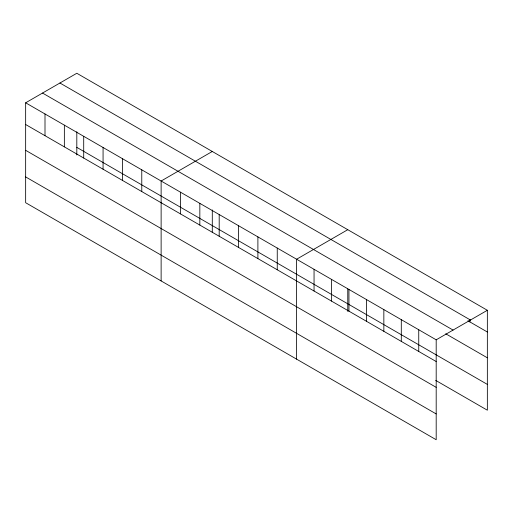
<?xml version="1.0" encoding="UTF-8"?>
<svg xmlns="http://www.w3.org/2000/svg" width="513" height="513" viewBox="0 0 513 513"><rect width="100%" height="100%" fill="white"/><g stroke="black" fill="none" stroke-linecap="round" stroke-linejoin="round"><path stroke-width="0.77" d="M25.65 102.799L436.191 339.818L436.191 439.737L25.65 202.718L25.65 102.799L76.809 73.263L487.35 310.282L487.35 410.201L435.678 380.37M212.292 151.476L161.127 181.018L161.127 280.938M347.769 229.696L296.604 259.232L296.604 359.151M436.191 339.818L487.35 310.282M59.931 83.01L470.466 320.029M467.888 320.766L487.35 332.001M42.534 93.052L453.069 330.071M445.746 333.783L487.35 357.805M76.809 147.372L487.35 384.397M25.65 124.518L436.191 361.537M25.65 150.322L436.191 387.347M25.65 176.914L436.191 413.933M469.902 319.599L469.902 321.927M418.743 329.744L418.743 351.463M401.294 319.676L401.294 341.389M383.846 309.602L383.846 331.315M366.397 299.528L366.397 321.247M348.949 289.454L348.949 311.173M347.769 288.947L347.769 311.397M331.501 279.38L331.501 301.099M314.052 269.306L314.052 291.025M277.251 248.061L277.251 269.774M257.898 236.884L257.898 258.603M238.545 225.714L238.545 247.426M219.192 214.537L219.192 236.256M212.292 209.952L212.292 232.421M199.833 203.366L199.833 225.079M180.48 192.189L180.48 213.908M141.774 169.841L141.774 191.561M122.421 158.664L122.421 180.384M103.068 147.494L103.068 169.213M83.709 136.317L83.709 158.036M76.809 131.732L76.809 154.964M64.356 125.146L64.356 146.865M45.003 113.969L45.003 135.689"/></g></svg>
